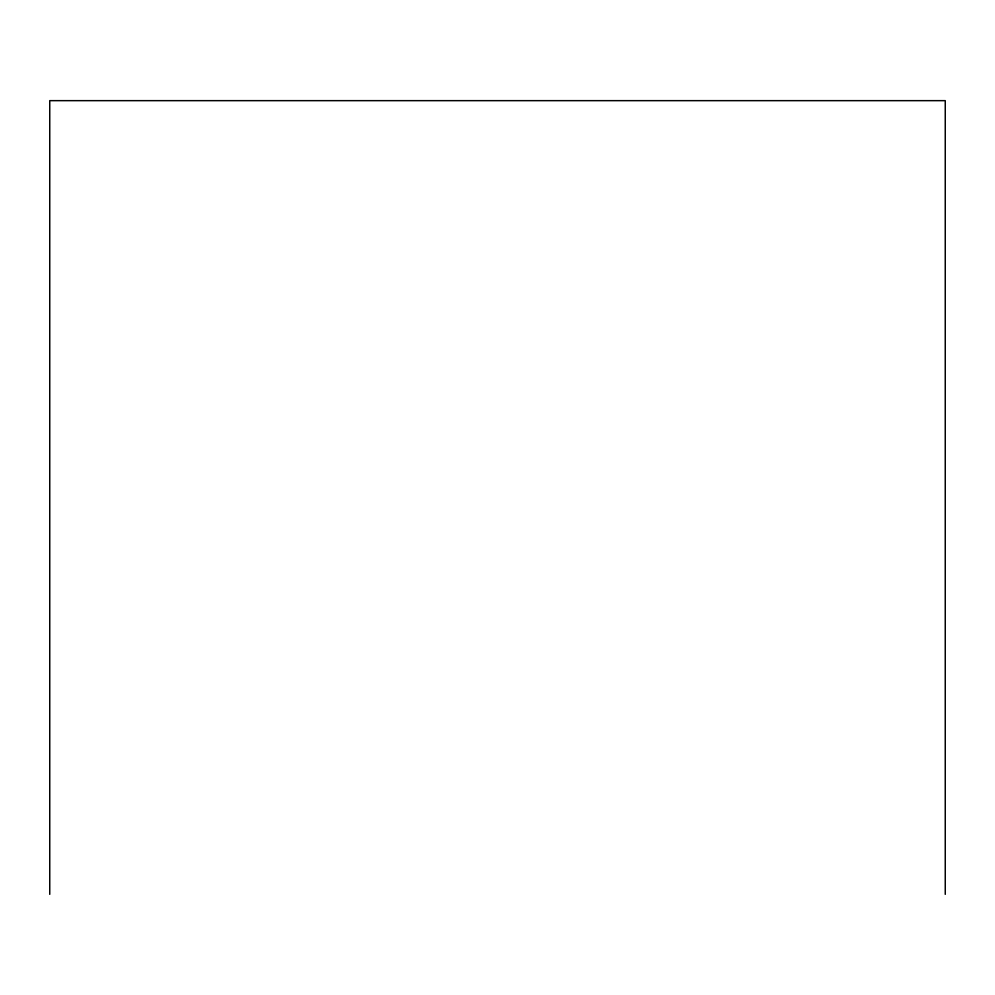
<?xml version="1.0" encoding="UTF-8"?>
<svg xmlns="http://www.w3.org/2000/svg" width="995" height="995" viewBox="0 0 995 995"><rect width="100%" height="100%" fill="white"/><g stroke="black" fill="none" stroke-linecap="round" stroke-linejoin="round"><path stroke-width="1.49" d="M945.25 894.343L945.25 100.657L49.75 100.657L49.75 894.343"/></g></svg>
